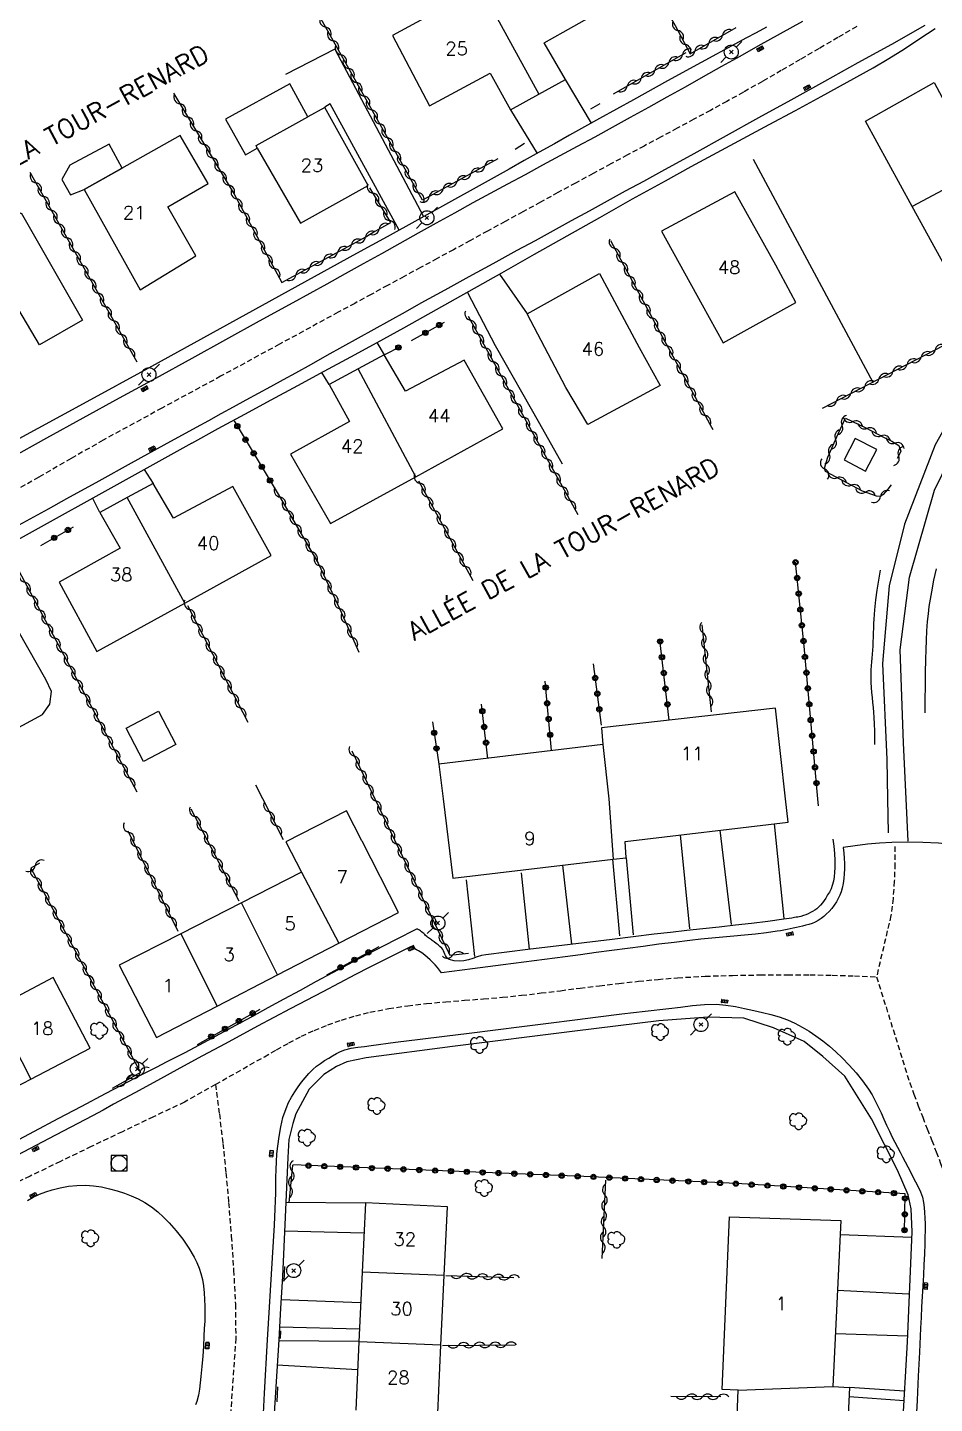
# Model space of a CAD drawing. Header units: millimetres. Extents: x 146997 to 148001, y 141998 to 143001.
# Drawn here: x 147469.5 to 147555.4, y 142113.8 to 142244 of the extents above; entities that cross this region are included whole.
import ezdxf
from ezdxf.enums import TextEntityAlignment as Align

# ---------------------------------------------------------------- set-up
doc = ezdxf.new("R2010")
doc.units = ezdxf.units.MM
doc.linetypes.add('DASHED', pattern=[0.75, 0.5, -0.25])
doc.layers.get('0').update_dxf_attribs({"linetype": 'CONTINUOUS'})
for name, color, linetype in [('W0001', 6, 'DASHED'), ('W0008', 7, 'CONTINUOUS'), ('W0014', 7, 'CONTINUOUS'), ('W0017', 7, 'CONTINUOUS'), ('W0071', 7, 'CONTINUOUS'), ('W0101', 7, 'CONTINUOUS'), ('W0104', 1, 'CONTINUOUS'), ('W0300', 7, 'CONTINUOUS'), ('W0310', 3, 'CONTINUOUS'), ('W0323', 7, 'CONTINUOUS'), ('W0401', 7, 'CONTINUOUS'), ('W0420', 7, 'CONTINUOUS'), ('W0473', 7, 'CONTINUOUS'), ('W0989', 7, 'CONTINUOUS'), ('W0991', 7, 'CONTINUOUS'), ('W1102', 7, 'CONTINUOUS')]:
    doc.layers.add(name, color=color, linetype=linetype)
doc.styles.get("Standard").update_dxf_attribs({"font": 'romans.shx', "width": 0.85})

# ---------------------------------------------------------------- blocks, each defined once
blk = doc.blocks.new('T300')
for p, q in [((-0.8, 0.51), (-0.86, 0.34)), ((-0.86, 0.34), (-0.86, 0.17)), ((-0.86, 0.17), (-0.74, 0.06)), ((-0.69, 0.63), (-0.8, 0.51)), ((-0.8, -0.06), (-0.74, 0.06)), ((-0.74, 0.06), (-0.69, 0.11)), ((-0.57, 0.69), (-0.69, 0.63)), ((-0.46, 0.69), (-0.57, 0.69)), ((-0.29, 0.63), (-0.46, 0.69)), ((-0.29, 0.63), (-0.17, 0.74)), ((-0.23, 0.57), (-0.29, 0.63)), ((-0.17, 0.74), (-0.06, 0.8)), ((-0.06, 0.8), (0.06, 0.8)), ((0.06, 0.8), (0.23, 0.74)), ((0.23, 0.74), (0.34, 0.63)), ((0.34, 0.63), (0.4, 0.51)), ((0.46, 0.46), (0.34, 0.46)), ((0.4, 0.51), (0.4, 0.46)), ((0.57, 0.4), (0.46, 0.46)), ((0.57, 0.4), (0.69, 0.29)), ((0.69, 0.29), (0.74, 0.17)), ((0.74, 0.06), (0.69, -0.17)), ((0.74, 0.17), (0.74, 0.06)), ((-0.8, -0.17), (-0.8, -0.06)), ((-0.8, -0.23), (-0.8, -0.17)), ((-0.74, -0.34), (-0.8, -0.23)), ((-0.69, -0.4), (-0.74, -0.34)), ((-0.51, -0.46), (-0.69, -0.4)), ((-0.4, -0.46), (-0.51, -0.46)), ((-0.4, -0.46), (-0.34, -0.46)), ((-0.34, -0.46), (-0.34, -0.4)), ((-0.34, -0.51), (-0.34, -0.46)), ((-0.29, -0.63), (-0.34, -0.51)), ((-0.17, -0.74), (-0.29, -0.63)), ((-0.06, -0.8), (-0.17, -0.74)), ((0.06, -0.8), (-0.06, -0.8)), ((0.17, -0.74), (0.06, -0.8)), ((0.23, -0.69), (0.17, -0.74)), ((0.29, -0.46), (0.23, -0.46)), ((0.29, -0.63), (0.23, -0.69)), ((0.46, -0.4), (0.29, -0.46)), ((0.34, -0.51), (0.29, -0.63)), ((0.34, -0.51), (0.34, -0.46)), ((0.57, -0.34), (0.46, -0.4)), ((0.63, -0.29), (0.57, -0.34)), ((0.69, -0.17), (0.63, -0.29))]:
    blk.add_line(p, q)
blk = doc.blocks.new('T401')
for p, q in [((-0.3, 0.3), (0, 0.3)), ((-0.3, -0.25), (-0.3, 0.3)), ((-0.3, 0.15), (0, 0.15)), ((-0.3, 0), (0, 0)), ((0, 0.3), (0, -0.25)), ((-0.3, -0.15), (0, -0.15)), ((-0.3, -0.25), (-0.3, -0.3)), ((-0.3, -0.3), (0, -0.3)), ((0, -0.3), (0, -0.25))]:
    blk.add_line(p, q)
blk = doc.blocks.new('T420')
for p, q in [((0.75, 0.75), (-0.75, 0.75)), ((-0.75, 0.75), (-0.75, -0.75)), ((0.75, 0.75), (0.75, -0.75)), ((0.75, -0.75), (-0.75, -0.75))]:
    blk.add_line(p, q)
blk.add_ellipse((0, 0), major_axis=(-0.53, 0.53), ratio=1, start_param=3.926991, end_param=10.210176)
blk = doc.blocks.new('T473')
for p, q in [((-0.166667, 0.166667), (0.166667, -0.166667)), ((-0.166667, -0.166667), (0.166667, 0.166667)), ((0.500001, 0.500001), (1.000002, 1.000002)), ((-1.000002, -1.000002), (-0.500001, -0.500001))]:
    blk.add_line(p, q)
blk.add_ellipse((0, 0), major_axis=(0.471405, 0.471405), ratio=1, start_param=5.4977871438, end_param=11.780972451)
blk = doc.blocks.new('t323o')
at = {"color": 0, "linetype": 'Continuous'}
for radius in [0.25, 0.15]:
    blk.add_circle((0, 0), radius, dxfattribs=at)
blk = doc.blocks.new('t310o')
at = {"color": 0, "linetype": 'Continuous'}
for centre, start, end in [((-0.5, 0.38), 216.8699, 323.1304), ((0.5, -0.37), 36.8699, 143.1303)]:
    blk.add_arc(centre, 0.625, start, end, dxfattribs=at)

msp = doc.modelspace()

# ---------------------------------------------------------------- linework, layer by layer
at = {"layer": 'W0001'}
for points in [[(147547.99, 142244.13), (147546.21, 142243.09), (147544.42, 142242.04), (147542.64, 142240.99), (147540.85, 142239.95), (147539.06, 142238.92), (147537.26, 142237.9), (147535.7, 142237.03), (147534.14, 142236.18), (147532.57, 142235.33), (147530.99, 142234.48), (147529.42, 142233.64), (147527.85, 142232.8), (147526.28, 142231.96), (147524.71, 142231.11), (147523.04, 142230.2), (147521.37, 142229.29), (147519.7, 142228.39), (147518.04, 142227.48), (147516.37, 142226.57), (147514.7, 142225.66), (147513.03, 142224.75), (147511.37, 142223.84), (147509.81, 142222.99), (147508.25, 142222.15), (147506.69, 142221.3), (147505.13, 142220.45), (147503.57, 142219.6), (147502.01, 142218.76), (147500.45, 142217.91), (147498.89, 142217.06), (147493.33, 142214.04), (147487.76, 142211.01), (147482.2, 142207.99), (147476.64, 142204.96), (147473.59, 142203.21), (147470.54, 142201.46), (147467.49, 142199.71)], [(147551.6, 142166.48), (147551.61, 142164.84), (147551.55, 142163.2), (147551.43, 142161.57), (147551.23, 142159.95), (147549.87, 142154.16)], [(147487.27, 142143.96), (147491.9, 142146.59), (147493.06, 142147.24), (147494.22, 142147.89), (147495.4, 142148.52), (147496.61, 142149.08), (147497.9, 142149.6), (147499.21, 142150.06), (147500.55, 142150.47), (147501.9, 142150.8), (147503.68, 142151.15), (147505.47, 142151.42), (147507.26, 142151.62), (147509.07, 142151.79), (147510.86, 142151.93), (147512.66, 142152.07), (147514.46, 142152.22), (147516.25, 142152.4), (147518.1, 142152.62), (147519.95, 142152.84), (147521.79, 142153.08), (147523.63, 142153.31), (147525.48, 142153.53), (147527.33, 142153.73), (147529.18, 142153.91), (147531.03, 142154.06), (147533.64, 142154.21), (147536.24, 142154.29), (147538.85, 142154.33), (147541.45, 142154.35), (147543.56, 142154.34), (147545.67, 142154.3), (147547.77, 142154.24), (147549.87, 142154.16)], [(147549.87, 142154.16), (147553.01, 142144.13), (147553.41, 142143.03), (147553.82, 142141.94), (147554.24, 142140.85), (147554.67, 142139.76), (147555.1, 142138.67), (147555.52, 142137.58), (147555.94, 142136.48), (147556.34, 142135.39), (147556.95, 142133.72), (147557.56, 142132.05), (147558.14, 142130.38), (147558.68, 142128.68), (147559.17, 142126.69)], [(147487.27, 142143.96), (147484.33, 142142.29), (147481.39, 142140.89), (147478.45, 142139.49), (147475.51, 142138.08), (147472.58, 142136.67), (147469.71, 142135.28), (147466.85, 142133.89)], [(147487.27, 142143.96), (147487.64, 142141.17), (147487.97, 142138.38), (147488.26, 142135.59), (147488.51, 142132.79), (147488.77, 142129.58), (147488.99, 142126.37), (147489.15, 142123.15), (147489.19, 142119.93), (147488.42, 142108.79)]]:
    msp.add_lwpolyline(points, dxfattribs=at)
at = {"layer": 'W0008'}
msp.add_lwpolyline([(147469.46, 142132.98), (147470.02, 142133.29), (147470.59, 142133.56), (147471.19, 142133.79), (147471.79, 142133.98), (147472.57, 142134.18), (147473.36, 142134.32), (147474.15, 142134.41), (147474.96, 142134.43), (147475.72, 142134.37), (147476.48, 142134.26), (147477.23, 142134.09), (147477.96, 142133.88), (147478.64, 142133.67), (147479.3, 142133.42), (147479.95, 142133.13), (147480.58, 142132.79), (147481.2, 142132.37), (147481.8, 142131.9), (147482.36, 142131.39), (147482.89, 142130.85), (147483.55, 142130.1), (147484.17, 142129.3), (147484.74, 142128.47), (147485.25, 142127.6), (147485.5, 142127.1), (147485.71, 142126.58), (147485.89, 142126.05), (147486.03, 142125.51), (147486.14, 142124.89), (147486.21, 142124.25), (147486.24, 142123.61), (147486.26, 142122.98), (147486.27, 142122.27), (147486.25, 142121.56), (147486.21, 142120.85), (147486.17, 142120.14), (147486.12, 142119.18), (147486.06, 142118.23), (147485.99, 142117.27), (147485.89, 142116.32), (147485.83, 142115.73), (147485.76, 142115.13), (147485.67, 142114.54), (147485.51, 142113.96), (147485.39, 142113.64)], dxfattribs=at)
at = {"layer": 'W0014'}
for points in [[(147542.87, 142244.6), (147540.75, 142243.42), (147538.64, 142242.25), (147536.91, 142241.28), (147535.19, 142240.32), (147533.46, 142239.35), (147531.74, 142238.39), (147530.01, 142237.42), (147528.28, 142236.46), (147526.55, 142235.5), (147524.82, 142234.55), (147523.18, 142233.65), (147521.53, 142232.75), (147519.88, 142231.87), (147518.23, 142230.98), (147516.58, 142230.09), (147514.93, 142229.2), (147513.29, 142228.31), (147511.64, 142227.41), (147509.91, 142226.46), (147508.18, 142225.5), (147506.45, 142224.54), (147504.72, 142223.58), (147502.99, 142222.61), (147501.27, 142221.65), (147499.54, 142220.69), (147497.81, 142219.73), (147494.61, 142217.96), (147491.42, 142216.21), (147488.22, 142214.45), (147485.03, 142212.69), (147481.59, 142210.8), (147478.15, 142208.92), (147474.71, 142207.04), (147471.27, 142205.15)], [(147473.18, 142199.43), (147476.25, 142201.12), (147479.32, 142202.81), (147482.4, 142204.5), (147485.47, 142206.19), (147486.64, 142206.83), (147487.82, 142207.48), (147488.99, 142208.12), (147490.17, 142208.76), (147491.35, 142209.41), (147492.52, 142210.05), (147493.7, 142210.69), (147494.87, 142211.34), (147496.36, 142212.16), (147497.84, 142212.99), (147499.33, 142213.82), (147500.81, 142214.64), (147502.3, 142215.47), (147503.78, 142216.3), (147505.27, 142217.12), (147506.76, 142217.95), (147509.03, 142219.2), (147511.3, 142220.44), (147513.57, 142221.69), (147515.85, 142222.93), (147517.56, 142223.87), (147519.27, 142224.81), (147520.98, 142225.75), (147522.69, 142226.68), (147524.4, 142227.62), (147526.11, 142228.56), (147527.82, 142229.49), (147529.53, 142230.43), (147532.6, 142232.11), (147535.66, 142233.8), (147538.73, 142235.49), (147541.79, 142237.18), (147544.96, 142238.94), (147548.14, 142240.7), (147551.31, 142242.46), (147554.48, 142244.24)], [(147539.46, 142244.06), (147538.47, 142243.53), (147537.48, 142243), (147536.5, 142242.47), (147533.27, 142240.72), (147530.06, 142238.96), (147526.85, 142237.18), (147523.64, 142235.41), (147522.21, 142234.61), (147520.79, 142233.82), (147519.36, 142233.02), (147517.93, 142232.22), (147516.51, 142231.42), (147515.08, 142230.62), (147513.66, 142229.82), (147512.23, 142229.02), (147509.33, 142227.42), (147506.43, 142225.82), (147503.52, 142224.22), (147500.62, 142222.62), (147494.16, 142219.06), (147487.69, 142215.5), (147481.22, 142211.94), (147474.75, 142208.39)], [(147485.02, 142204.68), (147487.53, 142206.05), (147490.04, 142207.41), (147492.55, 142208.77), (147495.06, 142210.13), (147497.57, 142211.48), (147500.08, 142212.84), (147502.59, 142214.21), (147505.09, 142215.59), (147508.19, 142217.32), (147511.29, 142219.05), (147514.39, 142220.8), (147517.48, 142222.55), (147520.57, 142224.3), (147523.66, 142226.05), (147526.76, 142227.79), (147529.87, 142229.51), (147532.32, 142230.86), (147534.78, 142232.19), (147537.25, 142233.52), (147539.71, 142234.84), (147542.18, 142236.17), (147544.64, 142237.5), (147547.1, 142238.84), (147549.54, 142240.2), (147551.04, 142241.08), (147552.51, 142242.01), (147553.96, 142242.97), (147555.41, 142243.92)], [(147474.75, 142208.39), (147457.2, 142198.87)], [(147471.27, 142205.15), (147467.76, 142203.19)], [(147485.02, 142204.68), (147462.49, 142192.18)], [(147467.99, 142196.55), (147469.72, 142197.51), (147471.45, 142198.47), (147473.18, 142199.43)], [(147545.72, 142167.18), (147545.82, 142166.51), (147545.89, 142165.84), (147545.92, 142165.16), (147545.91, 142164.48), (147545.89, 142164.06), (147545.86, 142163.63), (147545.79, 142163.21), (147545.68, 142162.8), (147545.56, 142162.48), (147545.41, 142162.18), (147545.24, 142161.9), (147545.06, 142161.61), (147544.91, 142161.38), (147544.75, 142161.16), (147544.57, 142160.94), (147544.38, 142160.74), (147544.2, 142160.59), (147544.01, 142160.46), (147543.81, 142160.34), (147543.61, 142160.23), (147543.39, 142160.13), (147543.17, 142160.03), (147542.94, 142159.95), (147542.7, 142159.87), (147542.55, 142159.84), (147542.4, 142159.81), (147542.25, 142159.79), (147542.1, 142159.76), (147541.85, 142159.72), (147541.6, 142159.68), (147541.35, 142159.64), (147541.09, 142159.6), (147539.56, 142159.4), (147538.03, 142159.21), (147536.5, 142159.03), (147534.96, 142158.86), (147533.43, 142158.7), (147531.89, 142158.53), (147530.36, 142158.36), (147528.82, 142158.18), (147524.83, 142157.7), (147520.85, 142157.22), (147516.86, 142156.73), (147512.88, 142156.24), (147512.46, 142156.16), (147512.05, 142156.03), (147511.65, 142155.89), (147511.24, 142155.77), (147510.8, 142155.67), (147510.34, 142155.62), (147509.87, 142155.66), (147509.41, 142155.8), (147509.27, 142155.89), (147509.15, 142156.02), (147509.06, 142156.16), (147508.99, 142156.31), (147508.93, 142156.46), (147508.87, 142156.6), (147508.8, 142156.74), (147508.7, 142156.87), (147508.53, 142157.03), (147508.35, 142157.18), (147508.16, 142157.31), (147507.98, 142157.45), (147507.89, 142157.52), (147507.8, 142157.58), (147507.71, 142157.65), (147507.62, 142157.72), (147507.54, 142157.78), (147507.45, 142157.85), (147507.36, 142157.92), (147507.27, 142157.98), (147507.17, 142158.07), (147507.08, 142158.15), (147506.99, 142158.24), (147506.89, 142158.33), (147506.79, 142158.42), (147506.69, 142158.5), (147506.58, 142158.58), (147506.47, 142158.64), (147506.43, 142158.65), (147506.38, 142158.66), (147506.34, 142158.67), (147506.3, 142158.67)], [(147546.7, 142166.38), (147546.77, 142165.87), (147546.81, 142165.37), (147546.83, 142164.87), (147546.83, 142164.36), (147546.81, 142163.91), (147546.78, 142163.45), (147546.72, 142162.99), (147546.62, 142162.54), (147546.52, 142162.21), (147546.39, 142161.88), (147546.24, 142161.56), (147546.07, 142161.25), (147545.86, 142160.93), (147545.63, 142160.63), (147545.38, 142160.34), (147545.11, 142160.08), (147544.87, 142159.86), (147544.61, 142159.66), (147544.34, 142159.48), (147544.05, 142159.32), (147543.76, 142159.2), (147543.46, 142159.11), (147543.16, 142159.03), (147542.86, 142158.96), (147542.57, 142158.89), (147542.28, 142158.83), (147541.98, 142158.76), (147541.69, 142158.7), (147541.39, 142158.64), (147541.08, 142158.57), (147540.77, 142158.51), (147540.46, 142158.46), (147539.44, 142158.32), (147538.4, 142158.19), (147537.37, 142158.09), (147536.34, 142157.99), (147535.3, 142157.9), (147534.27, 142157.81), (147533.24, 142157.71), (147532.2, 142157.59), (147530.72, 142157.41), (147529.24, 142157.23), (147527.76, 142157.03), (147526.28, 142156.84), (147524.8, 142156.64), (147523.33, 142156.44), (147521.85, 142156.24), (147520.37, 142156.05), (147517.44, 142155.66), (147514.52, 142155.28), (147511.6, 142154.9), (147508.67, 142154.52)], [(147557.19, 142166.65), (147555.72, 142166.79), (147554.25, 142166.87), (147552.78, 142166.9), (147551.31, 142166.88), (147550.15, 142166.81), (147549, 142166.71), (147547.85, 142166.56), (147546.7, 142166.38)], [(147506.31, 142158.67), (147504.31, 142157.64), (147502.31, 142156.61), (147500.32, 142155.57), (147498.34, 142154.52), (147496.81, 142153.7), (147495.28, 142152.87), (147493.75, 142152.04), (147492.23, 142151.2), (147490.71, 142150.37), (147489.18, 142149.54), (147487.65, 142148.71), (147486.12, 142147.89), (147485.24, 142147.43), (147484.36, 142146.97), (147483.48, 142146.51), (147482.59, 142146.06), (147481.71, 142145.61), (147480.83, 142145.15), (147479.94, 142144.7), (147479.06, 142144.24), (147476.82, 142143.07), (147474.58, 142141.89), (147472.34, 142140.71), (147470.1, 142139.52)], [(147505.79, 142157.02), (147504.47, 142156.36), (147503.15, 142155.7), (147501.83, 142155.03), (147500.52, 142154.36), (147497.42, 142152.74), (147494.34, 142151.11), (147491.26, 142149.47), (147488.18, 142147.82), (147486.04, 142146.67), (147483.9, 142145.51), (147481.77, 142144.35), (147479.63, 142143.18), (147478.63, 142142.64), (147477.62, 142142.09), (147476.62, 142141.54), (147475.62, 142140.99)], [(147508.67, 142154.52), (147508.48, 142154.78), (147508.28, 142155.04), (147508.07, 142155.28), (147507.85, 142155.52), (147507.6, 142155.76), (147507.34, 142155.99), (147507.08, 142156.21), (147506.8, 142156.42), (147506.64, 142156.53), (147506.48, 142156.62), (147506.31, 142156.72), (147506.14, 142156.81), (147506.05, 142156.87), (147505.96, 142156.92), (147505.86, 142156.97), (147505.77, 142157.03)], [(147491.66, 142109.7), (147491.92, 142114.74), (147492.19, 142119.78), (147492.28, 142121.33), (147492.37, 142122.88), (147492.47, 142124.44), (147492.57, 142125.99), (147492.67, 142127.54), (147492.76, 142129.09), (147492.85, 142130.65), (147492.93, 142132.2), (147492.96, 142132.94), (147492.98, 142133.68), (147492.98, 142134.42), (147492.99, 142135.16), (147493.01, 142135.91), (147493.04, 142136.65), (147493.09, 142137.39), (147493.17, 142138.13), (147493.3, 142139.03), (147493.45, 142139.94), (147493.66, 142140.83), (147493.95, 142141.7), (147494.19, 142142.24), (147494.47, 142142.75), (147494.79, 142143.25), (147495.11, 142143.73), (147495.42, 142144.17), (147495.75, 142144.59), (147496.1, 142145), (147496.48, 142145.38), (147496.83, 142145.69), (147497.21, 142145.96), (147497.6, 142146.22), (147497.99, 142146.46), (147498.36, 142146.68), (147498.73, 142146.9), (147499.11, 142147.09), (147499.51, 142147.25), (147500.13, 142147.41), (147500.76, 142147.5), (147501.39, 142147.57), (147502.02, 142147.64), (147504.33, 142147.96), (147506.65, 142148.25), (147508.97, 142148.53), (147511.29, 142148.82), (147513.79, 142149.14), (147516.29, 142149.45), (147518.79, 142149.77), (147521.29, 142150.08), (147523.51, 142150.36), (147525.74, 142150.64), (147527.96, 142150.9), (147530.19, 142151.15), (147531.32, 142151.28), (147532.44, 142151.43), (147533.58, 142151.54), (147534.71, 142151.55), (147535.61, 142151.48), (147536.5, 142151.33), (147537.38, 142151.15), (147538.26, 142150.95), (147539.06, 142150.77), (147539.86, 142150.58), (147540.66, 142150.36), (147541.44, 142150.08), (147542.14, 142149.76), (147542.82, 142149.4), (147543.48, 142149), (147544.12, 142148.57), (147544.78, 142148.1), (147545.41, 142147.59), (147546.01, 142147.05), (147546.6, 142146.49), (147547.28, 142145.79), (147547.93, 142145.07), (147548.55, 142144.31), (147549.11, 142143.51), (147549.45, 142142.97), (147549.75, 142142.41), (147550.03, 142141.84), (147550.3, 142141.27), (147550.56, 142140.69), (147550.81, 142140.11), (147551.08, 142139.54), (147551.36, 142138.97), (147551.6, 142138.5), (147551.84, 142138.03), (147552.09, 142137.56), (147552.34, 142137.1), (147552.59, 142136.63), (147552.84, 142136.16), (147553.08, 142135.69), (147553.32, 142135.22), (147553.56, 142134.75), (147553.81, 142134.28), (147554.03, 142133.79), (147554.21, 142133.29), (147554.32, 142132.8), (147554.38, 142132.32), (147554.42, 142131.83), (147554.45, 142131.34), (147554.47, 142130.73), (147554.47, 142130.12), (147554.45, 142129.52), (147554.43, 142128.91), (147554.4, 142127.91), (147554.35, 142126.91), (147554.31, 142125.91), (147554.25, 142124.91), (147554.2, 142123.9), (147554.14, 142122.9), (147554.09, 142121.9), (147554.04, 142120.9), (147553.93, 142118.62), (147553.82, 142116.34), (147553.71, 142114.06), (147553.6, 142111.78)], [(147552.33, 142111.32), (147552.79, 142119.6), (147553.24, 142130.02), (147553.16, 142132.18), (147552.87, 142133.51), (147551.85, 142135.85), (147549.38, 142140.7), (147546.87, 142144.74), (147544.78, 142146.6), (147543.02, 142148.04), (147540.11, 142149.33), (147537.29, 142150.23), (147533.9, 142150.34), (147529.24, 142149.97), (147521.3, 142149.01), (147509.71, 142147.55), (147501.55, 142146.47), (147499.72, 142146.1), (147498.74, 142145.66), (147497.53, 142144.89), (147496.15, 142143.51), (147494.88, 142141.19), (147494.59, 142140.28), (147494.2, 142138.75), (147494.13, 142137.05)], [(147475.62, 142140.99), (147471.47, 142138.82), (147467.33, 142136.63), (147463.19, 142134.45), (147459.05, 142132.27), (147454.85, 142130.05), (147450.65, 142127.83), (147446.45, 142125.6), (147442.26, 142123.37), (147438.31, 142121.27), (147434.37, 142119.18), (147430.43, 142117.06), (147426.51, 142114.92), (147425.32, 142114.26), (147424.14, 142113.6), (147422.96, 142112.92), (147421.78, 142112.24)], [(147470.1, 142139.52), (147454.49, 142131.21), (147435.45, 142121.03), (147420.08, 142112.71)], [(147494.13, 142137.05), (147494.01, 142134.23), (147493.88, 142131.41), (147493.75, 142128.59), (147493.61, 142125.77), (147493.44, 142122.78), (147493.27, 142119.8), (147493.08, 142116.81), (147492.9, 142113.83), (147492.77, 142111.84)]]:
    msp.add_lwpolyline(points, dxfattribs=at)
at = {"layer": 'W0017'}
for points in [[(147498.56, 142241.96), (147493.91, 142239.57)], [(147498.56, 142241.96), (147506.96, 142226.12)], [(147522.88, 142234.98), (147520.43, 142239.09)], [(147504.67, 142224.85), (147498.13, 142236.79), (147497.62, 142236.49)], [(147515.2, 142236.24), (147517.72, 142232.09)], [(147514.17, 142220.66), (147516.79, 142216.91)], [(147511.13, 142218.95), (147513.75, 142213.93), (147517.96, 142206.53), (147520.09, 142202.72)], [(147502.55, 142214.19), (147503.25, 142213.05)], [(147498.04, 142210.24), (147497.34, 142211.36)], [(147480.52, 142202.18), (147481.38, 142200.86)], [(147476.32, 142198.12), (147475.65, 142199.43)], [(147541.11, 142159.68), (147540.22, 142168.65)], [(147532.19, 142158.7), (147531.29, 142167.58)], [(147536.13, 142159.12), (147535.06, 142168.03)], [(147521.02, 142157.25), (147520.17, 142164.73)], [(147525.57, 142158.02), (147524.89, 142165.28)], [(147526.17, 142165.43), (147526.82, 142158.13)], [(147511.82, 142156.08), (147511.03, 142163.33)], [(147516.99, 142156.77), (147516.25, 142164.01)], [(147493.93, 142132.82), (147501.47, 142132.75)], [(147501.33, 142129.88), (147493.8, 142130.08)], [(147553.22, 142129.46), (147546.43, 142129.72)], [(147546.18, 142124.49), (147552.91, 142124.14)], [(147493.5, 142123.59), (147501.03, 142123.33)], [(147500.91, 142120.81), (147493.35, 142120.98)], [(147552.82, 142120.13), (147545.98, 142120.35)], [(147493.27, 142119.72), (147500.85, 142119.65)], [(147500.73, 142116.96), (147493.12, 142117.38)], [(147552.53, 142114.92), (147547.32, 142115.26)], [(147547.28, 142114.43), (147552.48, 142114.05)]]:
    msp.add_lwpolyline(points, dxfattribs=at)
at = {"layer": 'W0071'}
for points in [[(147581.4, 142225.71), (147575.98, 142222.21), (147565.38, 142216.17), (147560.98, 142213.1), (147558.6, 142210.17), (147555.42, 142204.52), (147552.53, 142197), (147551.05, 142191.18), (147550.42, 142183.82), (147550.84, 142174.73), (147550.9, 142171)], [(147552.68, 142171), (147552.43, 142176.31), (147552.11, 142185.1), (147553, 142191.98), (147555.36, 142200.23), (147558.98, 142207.65), (147563.05, 142212.82), (147574.96, 142219.33), (147580.08, 142222.16), (147583.42, 142223.45)], [(147550.9, 142171), (147550.96, 142167.77)], [(147552.87, 142166.99), (147552.68, 142171)]]:
    msp.add_lwpolyline(points, dxfattribs=at)
at = {"layer": 'W0101'}
for points in [[(147517.9, 142237.72), (147520.43, 142239.09), (147518.39, 142242.57), (147524, 142245.73), (147520.39, 142252.22)], [(147512.36, 142247.82), (147504.04, 142243.26), (147507.54, 142236.62), (147513.27, 142239.69), (147515.2, 142236.24), (147517.9, 142237.72)], [(147553.25, 142227.07), (147548.81, 142235.15), (147555.33, 142238.82), (147558.34, 142233.15), (147561.87, 142235.01)], [(147495.33, 142225.51), (147501.72, 142229.06), (147497.61, 142236.44), (147496.01, 142235.57)], [(147491.23, 142232.59), (147491.13, 142232.85), (147496.01, 142235.57)], [(147491.23, 142232.59), (147495.33, 142225.51)], [(147563.31, 142232.45), (147564.74, 142229.92), (147561.24, 142228.01), (147564.39, 142222.46), (147557.72, 142218.95), (147553.25, 142227.07)], [(147503.25, 142213.05), (147500.77, 142211.71)], [(147506.24, 142201.5), (147514.48, 142206.02), (147510.81, 142212.52), (147505.26, 142209.58), (147503.25, 142213.05)], [(147500.77, 142211.71), (147498.04, 142210.24), (147499.96, 142206.73), (147494.37, 142203.62), (147498.15, 142197.07), (147506.24, 142201.5)], [(147488.9, 142200.56), (147483.28, 142197.58), (147481.38, 142200.86), (147478.9, 142199.52)], [(147484.38, 142189.54), (147492.53, 142194.03), (147488.9, 142200.56)], [(147478.9, 142199.52), (147476.32, 142198.12), (147478.24, 142194.73), (147472.48, 142191.51), (147476.03, 142184.95), (147484.38, 142189.54)], [(147541.25, 142171), (147540.3, 142179.6), (147523.81, 142177.71), (147523.96, 142176.15)], [(147523.96, 142176.15), (147508.42, 142174.28), (147508.83, 142171)], [(147508.83, 142171), (147509.76, 142163.49)], [(147524.94, 142165.29), (147526.17, 142165.43), (147526.05, 142166.96), (147541.49, 142168.8), (147541.25, 142171)], [(147498.96, 142157.33), (147504.6, 142160.24), (147501.15, 142167), (147501.14, 142167.02), (147499.67, 142169.86), (147493.93, 142166.93), (147495.42, 142164.06)], [(147509.76, 142163.49), (147524.94, 142165.29)], [(147495.42, 142164.06), (147489.73, 142161.16)], [(147489.73, 142161.16), (147483.98, 142158.23)], [(147483.98, 142158.23), (147478.14, 142155.25), (147481.67, 142148.41)], [(147493.14, 142154.33), (147498.96, 142157.33)], [(147469.79, 142144.46), (147475.4, 142147.4), (147471.91, 142154.08), (147466.33, 142151.15)], [(147487.42, 142151.38), (147493.14, 142154.33)], [(147481.67, 142148.41), (147487.42, 142151.38)], [(147463.96, 142141.42), (147469.79, 142144.46)], [(147501.47, 142132.75), (147501.16, 142126.19)], [(147508.94, 142125.88), (147509.24, 142132.38), (147501.47, 142132.75)], [(147536.75, 142115.03), (147535.24, 142115.09), (147535.94, 142131.42), (147546.5, 142131.07)], [(147546.5, 142131.07), (147545.74, 142115.38)], [(147501.16, 142126.19), (147500.85, 142119.61)], [(147508.62, 142119.27), (147508.94, 142125.88)], [(147500.85, 142119.61), (147500.55, 142113.13)], [(147508.32, 142112.83), (147508.62, 142119.27)], [(147545.74, 142115.38), (147547.32, 142115.26), (147546.53, 142098.92), (147536.15, 142099.45), (147536.75, 142115.03)]]:
    msp.add_lwpolyline(points, dxfattribs=at)
for points in [[(147474.85, 142228.69), (147480.13, 142219.19), (147485.41, 142222.4), (147482.76, 142227.04), (147486.58, 142229.25), (147483.93, 142233.81)], [(147536.45, 142228.46), (147529.49, 142224.75), (147533.36, 142217.76), (147535.35, 142214.18), (147542.23, 142217.99), (147540.34, 142221.51)], [(147461.34, 142222.36), (147468.87, 142226.49), (147474.68, 142216.32), (147470.59, 142213.99), (147468.65, 142217.29), (147465.07, 142215.42)], [(147523.63, 142220.72), (147527.4, 142213.74), (147529.39, 142210.13), (147522.53, 142206.45), (147520.46, 142209.93), (147516.79, 142216.91)]]:
    msp.add_lwpolyline(points, close=True, dxfattribs=at)
at = {"layer": 'W0104'}
for points in [[(147496.01, 142235.57), (147494.32, 142238.69), (147488.23, 142235.36), (147490.1, 142231.96), (147491.23, 142232.59)], [(147462.61, 142177.44), (147463.83, 142175.17), (147470.9, 142178.98), (147471.58, 142179.97), (147471.74, 142181.16), (147471.2, 142182.29), (147467.8, 142188.31), (147466.09, 142187.28)]]:
    msp.add_lwpolyline(points, dxfattribs=at)
for points in [[(147478.44, 142230.72), (147477.2, 142232.99), (147473.48, 142230.99), (147472.72, 142229.64), (147473.53, 142228.19), (147474.85, 142228.69)], [(147548.83, 142202.03), (147549.89, 142204.08), (147547.85, 142205.13), (147546.79, 142203.08)], [(147478.8, 142177.68), (147481.87, 142179.29), (147483.52, 142176.14), (147480.44, 142174.53)]]:
    msp.add_lwpolyline(points, close=True, dxfattribs=at)
at = {"layer": 'W0300'}
for points in [[(147538.17, 142231.57), (147549.53, 142210.46)], [(147550.21, 142192.65), (147550.05, 142191.71), (147549.9, 142190.77), (147549.78, 142189.83), (147549.67, 142188.88), (147549.64, 142188.45), (147549.61, 142188.02), (147549.59, 142187.59), (147549.57, 142187.16), (147549.56, 142186.73), (147549.54, 142186.3), (147549.53, 142185.87), (147549.51, 142185.44), (147549.48, 142185.07), (147549.45, 142184.7), (147549.42, 142184.33), (147549.39, 142183.96), (147549.36, 142183.59), (147549.34, 142183.22), (147549.33, 142182.85), (147549.32, 142182.48), (147549.34, 142182.01), (147549.37, 142181.54), (147549.4, 142181.07), (147549.45, 142180.6), (147549.5, 142180.13), (147549.55, 142179.66), (147549.59, 142179.19), (147549.62, 142178.72), (147549.65, 142178.08), (147549.66, 142177.44), (147549.67, 142176.8), (147549.67, 142176.16)], [(147554.48, 142179.14), (147554.48, 142180.41), (147554.49, 142181.67), (147554.51, 142182.94), (147554.54, 142184.21), (147554.57, 142185.11), (147554.59, 142186.01), (147554.64, 142186.9), (147554.7, 142187.8), (147554.78, 142188.51), (147554.86, 142189.21), (147554.97, 142189.91), (147555.09, 142190.61), (147555.3, 142191.69), (147555.54, 142192.76)]]:
    msp.add_lwpolyline(points, dxfattribs=at)
at = {"layer": 'W0310'}
for points in [[(147523.7, 142257.76), (147527.23, 142251.04), (147529.3, 142246.89), (147530.8, 142244.22), (147532.23, 142241.54), (147536.58, 142244.02)], [(147514.02, 142231.58), (147506.88, 142227.68), (147496.95, 142245.37)], [(147524.97, 142237.73), (147531.85, 142241.65)], [(147483.29, 142237.81), (147489.03, 142228.23), (147493.56, 142219.89)], [(147522.81, 142236.32), (147523.7, 142236.82)], [(147516.54, 142233.05), (147515.65, 142232.48)], [(147479.85, 142212.35), (147471.25, 142227.6), (147469.72, 142230.3)], [(147493.56, 142219.89), (147501.3, 142224.08), (147502.18, 142224.61), (147503.86, 142225.55), (147501.88, 142228.86)], [(147544.76, 142208), (147560.67, 142216.21), (147578.94, 142226.08)], [(147524.67, 142223.86), (147525.9, 142221.57), (147527.13, 142219.29), (147528.37, 142217), (147529.6, 142214.72), (147531.14, 142211.87), (147532.69, 142209.03), (147534.23, 142206.2), (147534.36, 142205.96)], [(147511.2, 142216.69), (147516.18, 142207.67), (147521.58, 142197.92)], [(147551.24, 142200.73), (147550.95, 142200.33), (147550.51, 142199.8), (147550.23, 142199.62), (147549.88, 142199.67), (147548.55, 142200.14), (147546.53, 142201.2), (147545.03, 142201.99), (147544.94, 142202.32), (147545.26, 142203.34), (147546.24, 142205.57), (147546.92, 142207.04), (147548.87, 142206.13), (147550.54, 142205.23), (147551.33, 142204.85), (147551.99, 142204.45), (147552.17, 142203.9), (147551.94, 142203.45), (147551.83, 142203.21)], [(147506.48, 142201.12), (147511.65, 142191.68)], [(147493.21, 142199.86), (147496.98, 142193.32), (147499.05, 142188.97), (147500.86, 142184.89)], [(147467.91, 142193.95), (147479.82, 142171.66)], [(147484.62, 142189.3), (147490.33, 142178.27)], [(147534.23, 142179.25), (147533.35, 142187.47)], [(147500.17, 142175.54), (147502.36, 142171)], [(147491.74, 142171), (147491.09, 142172.28)], [(147493.7, 142167.12), (147491.74, 142171)], [(147502.36, 142171), (147509.45, 142156.19), (147511.24, 142156.39)], [(147484.94, 142170.06), (147489.49, 142161.33)], [(147483.75, 142158.43), (147479.01, 142167.93)], [(147470.62, 142164.92), (147469.78, 142164.43), (147480.17, 142145.08), (147477.49, 142143.59)], [(147494.57, 142136.33), (147494.23, 142132.76)], [(147524.2, 142134.9), (147523.87, 142127.5)], [(147509.07, 142125.87), (147515.51, 142125.68)], [(147508.77, 142119.26), (147515.65, 142119.32)], [(147535.11, 142114.39), (147530.38, 142114.41)]]:
    msp.add_lwpolyline(points, dxfattribs=at)
at = {"layer": 'W0323'}
for points in [[(147505.84, 142214.39), (147508.97, 142216.13)], [(147503.25, 142213.05), (147504.85, 142213.87)], [(147489.04, 142206.79), (147493.21, 142199.86)], [(147473.79, 142196.73), (147470.7, 142194.96)], [(147544.31, 142171), (147543, 142185.44), (147542.2, 142193.41)], [(147530.24, 142178.45), (147529.36, 142186.04)], [(147523.81, 142177.98), (147523.07, 142183.77)], [(147519.1, 142175.57), (147518.48, 142182.13)], [(147513.07, 142174.83), (147512.46, 142179.96)], [(147507.83, 142178.29), (147508.42, 142174.28)], [(147544.37, 142170.35), (147544.31, 142171)], [(147497.8, 142154.33), (147502.77, 142157.01)], [(147485.57, 142147.76), (147491.49, 142151.09)], [(147552.52, 142129.96), (147552.58, 142133.61), (147536.62, 142134.57), (147522.15, 142135.25), (147494.58, 142136.34)], [(147493.82, 142126.73), (147493.74, 142125.34)], [(147493.42, 142120.64), (147493.4, 142119.91)], [(147493.14, 142115.32), (147493.09, 142113.93)]]:
    msp.add_lwpolyline(points, dxfattribs=at)
at = {"layer": 'W1102'}
for points in [[(147512.36, 142247.82), (147517.9, 142237.72)], [(147563.31, 142232.45), (147553.25, 142227.07)], [(147506.24, 142201.5), (147500.77, 142211.71)], [(147484.38, 142189.54), (147478.9, 142199.52)], [(147523.96, 142176.15), (147524.51, 142171)], [(147524.51, 142171), (147524.94, 142165.29)], [(147495.42, 142164.06), (147498.96, 142157.33)], [(147493.14, 142154.33), (147489.73, 142161.16)], [(147483.98, 142158.23), (147487.42, 142151.38)], [(147466.33, 142151.15), (147469.79, 142144.46)], [(147508.94, 142125.88), (147501.16, 142126.19)], [(147508.62, 142119.27), (147500.85, 142119.61)], [(147536.75, 142115.03), (147545.74, 142115.38)]]:
    msp.add_lwpolyline(points, dxfattribs=at)

# ---------------------------------------------------------------- block references
at = {"layer": 'W0300'}
for p in [(147476.29, 142149.05), (147529.41, 142148.93), (147541.42, 142148.48), (147512.28, 142147.69), (147502.56, 142141.93), (147542.49, 142140.48), (147495.96, 142138.93), (147550.79, 142137.35), (147512.73, 142134.15), (147475.45, 142129.39), (147525.27, 142129.25)]:
    msp.add_blockref('T300', p, dxfattribs=at)
at = {"layer": 'W0310'}
for p, rotation in [((147497.69, 142244.07), 119.3085649725691), ((147531.06, 142243.73), 298.1024835603579), ((147535.28, 142243.28), 29.66407524817485), ((147498.42, 142242.76), 119.3085649725691), ((147531.76, 142242.41), 298.1024835603579), ((147533.98, 142242.54), 29.66407524817485), ((147499.15, 142241.45), 119.3085649725691), ((147530.19, 142240.7), 29.62634033201041), ((147531.49, 142241.44), 29.62634033201041), ((147532.67, 142241.79), 29.66407524817485), ((147499.89, 142240.14), 119.3085649725691), ((147528.88, 142239.96), 29.62634033201041), ((147500.62, 142238.83), 119.3085649725691), ((147526.27, 142238.48), 29.62634033201041), ((147527.58, 142239.22), 29.62634033201041), ((147483.89, 142236.81), 300.9310567111485), ((147501.36, 142237.53), 119.3085649725691), ((147484.66, 142235.53), 300.9310567111485), ((147502.09, 142236.22), 119.3085649725691), ((147485.43, 142234.24), 300.9310567111485), ((147502.83, 142234.91), 119.3085649725691), ((147486.2, 142232.95), 300.9310567111485), ((147503.56, 142233.6), 119.3085649725691), ((147486.97, 142231.67), 300.9310567111485), ((147504.29, 142232.29), 119.3085649725691), ((147487.75, 142230.38), 300.9310567111485), ((147505.03, 142230.99), 119.3085649725691), ((147512.77, 142230.9), 208.6397122950659), ((147470.27, 142229.33), 119.5664963735199), ((147488.52, 142229.09), 300.9310567111485), ((147505.76, 142229.68), 119.3085649725691), ((147510.14, 142229.46), 208.6397122950659), ((147511.46, 142230.18), 208.6397122950659), ((147471.01, 142228.03), 119.5664963735199), ((147489.27, 142227.8), 298.4768550543456), ((147502.2, 142228.33), 120.8924488160144), ((147506.5, 142228.37), 119.3085649725691), ((147507.51, 142228.02), 208.6397122950659), ((147508.82, 142228.74), 208.6397122950659), ((147471.75, 142226.72), 119.3953701326628), ((147489.98, 142226.48), 298.4768550543456), ((147502.97, 142227.05), 120.8924488160144), ((147472.48, 142225.42), 119.3953701326628), ((147490.7, 142225.16), 298.4768550543456), ((147503.74, 142225.76), 120.8924488160144), ((147473.22, 142224.11), 119.3953701326628), ((147491.41, 142223.84), 298.4768550543456), ((147501.47, 142224.18), 30.90640342003243), ((147502.77, 142224.94), 29.26230111093083), ((147473.96, 142222.8), 119.3953701326628), ((147492.13, 142222.52), 298.4768550543456), ((147498.84, 142222.75), 28.45640490487588), ((147500.15, 142223.46), 28.45640490487588), ((147525.07, 142223.11), 298.2542165552929), ((147474.69, 142221.5), 119.3953701326628), ((147492.85, 142221.21), 298.4768550543456), ((147496.2, 142221.32), 28.45640490487588), ((147497.52, 142222.03), 28.45640490487588), ((147525.78, 142221.79), 298.2542165552929), ((147475.43, 142220.19), 119.3953701326628), ((147494.88, 142220.6), 28.45640490487588), ((147526.5, 142220.47), 298.3071563594096), ((147476.16, 142218.88), 119.3953701326628), ((147527.21, 142219.15), 298.360093740745), ((147476.9, 142217.57), 119.3953701326628), ((147527.92, 142217.83), 298.360093740745), ((147477.64, 142216.27), 119.3953701326628), ((147511.42, 142216.3), 298.8724697131927), ((147528.63, 142216.51), 298.4130286982632), ((147478.37, 142214.96), 119.3953701326628), ((147512.14, 142214.99), 298.8724697131927), ((147529.35, 142215.19), 298.4130286982632), ((147479.11, 142213.65), 119.3953701326628), ((147512.87, 142213.67), 298.8724697131927), ((147530.06, 142213.87), 298.4659659648497), ((147555.42, 142213.5), 27.3090700817265), ((147513.59, 142212.36), 298.8724697131927), ((147530.78, 142212.55), 298.4659659648497), ((147552.76, 142212.13), 27.3090700817265), ((147554.09, 142212.81), 27.3090700817265), ((147514.32, 142211.05), 298.8724697131927), ((147531.49, 142211.23), 298.5189076071811), ((147550.09, 142210.75), 27.3090700817265), ((147551.42, 142211.44), 27.3090700817265), ((147515.04, 142209.73), 298.8724697131927), ((147532.21, 142209.91), 298.5189076071811), ((147548.76, 142210.06), 27.3090700817265), ((147515.77, 142208.42), 298.8724697131927), ((147532.92, 142208.6), 298.5718518182995), ((147546.09, 142208.68), 27.3090700817265), ((147547.43, 142209.37), 27.3090700817265), ((147516.49, 142207.11), 298.9633746117326), ((147533.64, 142207.28), 298.5718518182995), ((147517.22, 142205.79), 298.9633746117326), ((147546.61, 142206.39), 65.26696408766011), ((147547.62, 142206.71), 334.9197324720767), ((147548.98, 142206.07), 331.701295126378), ((147517.94, 142204.48), 298.9633746117326), ((147546, 142205.02), 66.33565055592679), ((147550.3, 142205.36), 331.701295126378), ((147551.63, 142204.67), 329.3063225813409), ((147518.67, 142203.17), 298.9633746117326), ((147545.39, 142203.65), 66.33565055592679), ((147551.95, 142203.46), 242.7752391540241), ((147519.4, 142201.86), 298.9633746117326), ((147544.96, 142202.23), 106.2261406358904), ((147506.61, 142200.89), 298.7111835096594), ((147520.12, 142200.55), 298.9633746117326), ((147546.14, 142201.4), 151.9731007296473), ((147547.47, 142200.7), 152.2977409198498), ((147493.37, 142199.57), 299.9634226028399), ((147507.33, 142199.57), 298.7111835096594), ((147520.85, 142199.23), 298.9633746117326), ((147548.81, 142200.05), 160.9506427769079), ((147550.24, 142199.63), 211.968842540376), ((147494.12, 142198.27), 299.9634226028399), ((147508.05, 142198.26), 298.7111835096594), ((147494.87, 142196.98), 299.9634226028399), ((147508.77, 142196.94), 298.7111835096594), ((147495.62, 142195.68), 299.9634226028399), ((147509.49, 142195.63), 298.7111835096594), ((147496.37, 142194.38), 299.9634226028399), ((147510.21, 142194.31), 298.7111835096594), ((147497.1, 142193.07), 295.4495580450267), ((147510.93, 142193), 298.7111835096594), ((147469.22, 142191.5), 298.1250240627738), ((147497.74, 142191.71), 295.4495580450267), ((147469.92, 142190.18), 298.1250240627738), ((147498.39, 142190.36), 295.4495580450267), ((147470.63, 142188.86), 298.1250240627738), ((147484.82, 142188.93), 297.3767657368398), ((147499.03, 142189), 295.4495580450267), ((147471.34, 142187.53), 298.1250240627738), ((147485.5, 142187.59), 297.3767657368398), ((147499.64, 142187.63), 293.9021468836768), ((147472.05, 142186.21), 298.1250240627738), ((147486.19, 142186.26), 297.3767657368398), ((147500.25, 142186.26), 293.9021468836768), ((147533.43, 142186.71), 96.15322023128675), ((147472.75, 142184.89), 298.1250240627738), ((147486.88, 142184.93), 297.3767657368398), ((147533.59, 142185.21), 96.15322023128675), ((147473.46, 142183.56), 298.1250240627738), ((147487.57, 142183.6), 297.3767657368398), ((147533.75, 142183.72), 96.15322023128675), ((147474.17, 142182.24), 298.1250240627738), ((147488.26, 142182.27), 297.3767657368398), ((147533.91, 142182.23), 96.15322023128675), ((147474.87, 142180.92), 298.1250240627738), ((147488.95, 142180.93), 297.3767657368398), ((147534.07, 142180.74), 96.15322023128675), ((147475.58, 142179.6), 298.1250240627738), ((147489.64, 142179.6), 297.3767657368398), ((147476.29, 142178.27), 298.1250240627738), ((147477, 142176.95), 298.1250240627738), ((147477.7, 142175.63), 298.1250240627738), ((147478.41, 142174.3), 298.1250240627738), ((147500.4, 142175.05), 295.7785140109584), ((147479.12, 142172.98), 298.1250240627738), ((147501.06, 142173.7), 295.7785140109584), ((147501.71, 142172.35), 295.7785140109584), ((147502.46, 142170.8), 295.5802961103256), ((147485.33, 142169.32), 297.5233008849819), ((147492.35, 142169.79), 116.8708199058411), ((147503.1, 142169.45), 295.5802961103256), ((147479.07, 142167.83), 116.5020657356981), ((147486.03, 142167.99), 297.5233008849819), ((147493.03, 142168.46), 116.8708199058411), ((147503.75, 142168.1), 295.5802961103256), ((147479.74, 142166.48), 116.5020657356981), ((147486.72, 142166.66), 297.5233008849819), ((147504.4, 142166.74), 295.5802961103256), ((147480.41, 142165.14), 116.5020657356981), ((147487.41, 142165.33), 297.5233008849819), ((147505.05, 142165.39), 295.5802961103256), ((147470.19, 142164.67), 210.0012284642548), ((147470.27, 142163.52), 298.2207197143135), ((147481.08, 142163.8), 116.5020657356981), ((147488.11, 142164), 297.5233008849819), ((147505.69, 142164.04), 295.5802961103256), ((147470.98, 142162.2), 298.2207197143135), ((147481.74, 142162.46), 116.5020657356981), ((147488.8, 142162.67), 297.5233008849819), ((147506.34, 142162.68), 295.5802961103256), ((147471.69, 142160.88), 298.2207197143135), ((147482.41, 142161.11), 116.5020657356981), ((147506.99, 142161.33), 295.5802961103256), ((147472.4, 142159.56), 298.2207197143135), ((147483.08, 142159.77), 116.5020657356981), ((147507.64, 142159.98), 295.5802961103256), ((147508.28, 142158.63), 295.5802961103256), ((147473.11, 142158.24), 298.2207197143135), ((147508.93, 142157.27), 295.5802961103256), ((147473.82, 142156.91), 298.2207197143135), ((147474.53, 142155.59), 298.2207197143135), ((147509.75, 142156.22), 6.217201914686804), ((147475.24, 142154.27), 298.2207197143135), ((147475.95, 142152.95), 298.2207197143135), ((147476.66, 142151.63), 298.2207197143135), ((147477.36, 142150.31), 298.2207197143135), ((147478.07, 142148.98), 298.2207197143135), ((147478.78, 142147.66), 298.2207197143135), ((147479.49, 142146.34), 298.2207197143135), ((147478.8, 142144.32), 208.9384739726679), ((147480.11, 142145.05), 208.9384739726679), ((147494.52, 142135.75), 264.4196640316007), ((147494.37, 142134.26), 264.4196640316007), ((147524.14, 142133.5), 267.4591701552199), ((147524.07, 142132), 267.4591701552199), ((147524.01, 142130.5), 267.4591701552199), ((147523.94, 142129), 267.4591701552199), ((147510.57, 142125.83), 358.283159382886), ((147512.07, 142125.78), 358.283159382886), ((147513.57, 142125.74), 358.283159382886), ((147515.07, 142125.69), 358.283159382886), ((147510.27, 142119.27), 0.5206091516074034), ((147511.77, 142119.29), 0.5206091516074034), ((147513.27, 142119.3), 0.5206091516074034), ((147514.77, 142119.31), 0.5206091516074034), ((147531.88, 142114.41), 179.7866088842475), ((147533.38, 142114.4), 179.7866088842475), ((147534.88, 142114.39), 179.7866088842475)]:
    msp.add_blockref('t310o', p, dxfattribs=dict(at, rotation=rotation))
at = {"layer": 'W0323'}
for p, rotation in [((147507.15, 142215.12), 29.00017740147096), ((147508.46, 142215.85), 29.00017740147096), ((147504.59, 142213.73), 27.07711501680831), ((147489.34, 142206.28), 301.0609255723423), ((147490.11, 142205), 301.0609255723423), ((147490.89, 142203.71), 301.0609255723423), ((147491.66, 142202.43), 301.0609255723423), ((147492.44, 142201.14), 301.0609255723423), ((147472, 142195.71), 209.7807771548517), ((147473.3, 142196.46), 209.7807771548517), ((147542.2, 142193.4), 95.72415390369048), ((147542.35, 142191.91), 95.72415390369048), ((147542.5, 142190.42), 95.72415390369048), ((147542.65, 142188.92), 95.72415390369048), ((147542.8, 142187.43), 95.72415390369048), ((147529.38, 142185.9), 96.58454072814556), ((147542.95, 142185.94), 95.72415390369048), ((147529.55, 142184.41), 96.58454072814556), ((147543.09, 142184.44), 95.19614097737153), ((147523.23, 142182.45), 97.30430360739564), ((147529.72, 142182.92), 96.58454072814556), ((147543.23, 142182.95), 95.19614097737153), ((147518.54, 142181.54), 95.40141078113871), ((147529.89, 142181.43), 96.58454072814556), ((147543.36, 142181.46), 95.19614097737153), ((147518.68, 142180.05), 95.40141078113871), ((147523.43, 142180.96), 97.30430360739564), ((147530.07, 142179.94), 96.58454072814556), ((147543.5, 142179.96), 95.19614097737153), ((147512.54, 142179.3), 96.76567212668166), ((147518.82, 142178.55), 95.40141078113871), ((147523.62, 142179.47), 97.30430360739564), ((147507.98, 142177.25), 278.3828783241815), ((147512.71, 142177.81), 96.76567212668166), ((147543.63, 142178.47), 95.19614097737153), ((147512.89, 142176.32), 96.76567212668166), ((147518.96, 142177.06), 95.40141078113871), ((147543.77, 142176.98), 95.19614097737153), ((147508.2, 142175.77), 278.3828783241815), ((147543.91, 142175.48), 95.19614097737153), ((147544.04, 142173.99), 95.19614097737153), ((147544.18, 142172.49), 95.19614097737153), ((147501.76, 142156.47), 28.33581923596299), ((147499.12, 142155.05), 28.33581923596299), ((147500.44, 142155.76), 28.33581923596299), ((147489.49, 142149.97), 29.35683483333291), ((147490.79, 142150.7), 29.35683483333291), ((147486.87, 142148.5), 29.35683483333291), ((147488.18, 142149.23), 29.35683483333291), ((147496.08, 142136.28), 177.7355385767005), ((147497.58, 142136.22), 177.7355385767005), ((147499.08, 142136.16), 177.7355385767005), ((147500.58, 142136.1), 177.7355385767005), ((147502.08, 142136.04), 177.7355385767005), ((147503.58, 142135.98), 177.7355385767005), ((147505.07, 142135.92), 177.7355385767005), ((147506.57, 142135.86), 177.7355385767005), ((147508.07, 142135.81), 177.7355385767005), ((147509.57, 142135.75), 177.7355385767005), ((147511.07, 142135.69), 177.7355385767005), ((147512.57, 142135.63), 177.7355385767005), ((147514.07, 142135.57), 177.7355385767005), ((147515.57, 142135.51), 177.7355385767005), ((147517.07, 142135.45), 177.7355385767005), ((147518.56, 142135.39), 177.7355385767005), ((147520.06, 142135.33), 177.7355385767005), ((147521.56, 142135.27), 177.7355385767005), ((147523.06, 142135.21), 177.2940042561906), ((147524.56, 142135.14), 177.2940042561906), ((147526.06, 142135.06), 177.2940042561906), ((147527.56, 142134.99), 177.2940042561906), ((147529.05, 142134.92), 177.2940042561906), ((147530.55, 142134.85), 177.2940042561906), ((147532.05, 142134.78), 177.2940042561906), ((147533.55, 142134.71), 177.2940042561906), ((147535.05, 142134.64), 177.2940042561906), ((147536.55, 142134.57), 177.2940042561906), ((147538.04, 142134.48), 176.5685158925617), ((147539.54, 142134.39), 176.5685158925617), ((147541.04, 142134.3), 176.5685158925617), ((147542.53, 142134.21), 176.5685158925617), ((147544.03, 142134.12), 176.5685158925617), ((147545.53, 142134.03), 176.5685158925617), ((147547.03, 142133.94), 176.5685158925617), ((147548.52, 142133.85), 176.5685158925617), ((147550.02, 142133.76), 176.5685158925617), ((147551.52, 142133.67), 176.5685158925617), ((147552.57, 142133.17), 89.05642712563714), ((147552.55, 142131.67), 89.05642712563714), ((147552.52, 142130.17), 89.05642712563714)]:
    msp.add_blockref('t323o', p, dxfattribs=dict(at, rotation=rotation))
at = {"layer": 'W0401'}
for p, rotation in [((147538.79, 142242.14), 119.0741748397747), ((147543.35, 142238.2), 298.9630936520699), ((147480.5, 142209.95), 118.727884248855), ((147481.33, 142204.02), 298.808505980585), ((147541.65, 142158.36), 101.9796866680934), ((147505.74, 142156.97), 116.2084733508474), ((147535.44, 142151.68), 263.7118657984196), ((147500.1, 142147.61), 280.9268385070599), ((147470.17, 142137.98), 117.7670132364176), ((147492.72, 142137.4), 354.8709962281654), ((147470.07, 142133.33), 296.8652078786897), ((147554.39, 142124.87), 176.8832020878484), ((147486.35, 142119.24), 176.823847743961)]:
    msp.add_blockref('T401', p, dxfattribs=dict(at, rotation=rotation))
at = {"layer": 'W0420'}
msp.add_blockref('T420', (147478.14, 142136.49), dxfattribs=at)
at = {"layer": 'W0473'}
for p in [(147536.11, 142241.7), (147507.29, 142226.01), (147480.97, 142211.16), (147508.33, 142159.24), (147533.24, 142149.64), (147479.87, 142145.43), (147494.68, 142126.34)]:
    msp.add_blockref('T473', p, dxfattribs=at)

# ---------------------------------------------------------------- texts
at = {"layer": 'W0989'}
for p in [(147457.75, 142225.06), (147506.09, 142185.96)]:
    msp.add_text('ALLÉE DE LA TOUR-RENARD', height=1.75, rotation=28.7154, dxfattribs=at).set_placement(p)
at = {"layer": 'W0991'}
for s, p in [('25', (147510.11, 142242.03)), ('23', (147496.41, 142230.98)), ('21', (147479.57, 142226.5)), ('48', (147535.91, 142221.32)), ('46', (147523.01, 142213.59)), ('44', (147508.46, 142207.27)), ('42', (147500.22, 142204.39)), ('40', (147486.57, 142195.2)), ('38', (147478.34, 142192.23)), ('11', (147532.41, 142175.3)), ('9', (147517.04, 142167.25)), ('7', (147499.27, 142163.6)), ('5', (147494.34, 142159.19)), ('3', (147488.57, 142156.27)), ('1', (147482.79, 142153.32)), ('18', (147470.86, 142149.27)), ('32', (147505.2, 142129.31)), ('30', (147504.89, 142122.73)), ('1', (147540.86, 142123.22)), ('28', (147504.59, 142116.22))]:
    msp.add_text(s, height=1.25, dxfattribs=at).set_placement(p, align=Align.MIDDLE_CENTER)

doc.saveas('drawing.dxf')
